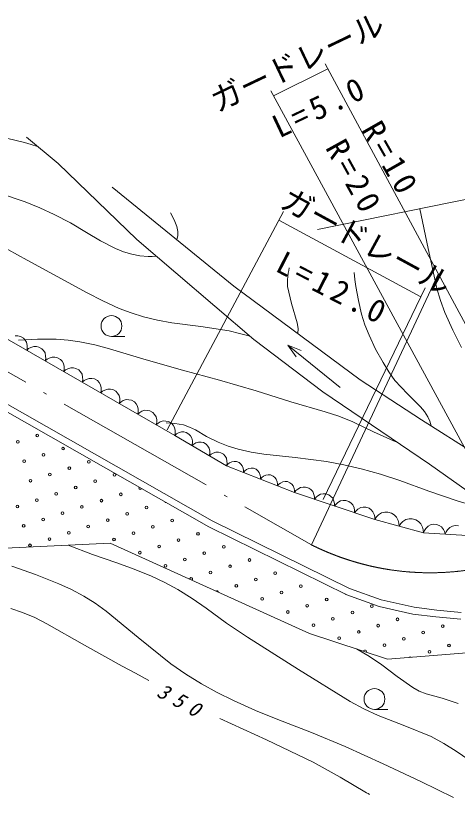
# Model space of a CAD drawing. Units: millimetres, scale not verified. Extents: x 49396 to 689396, y 4676 to 364676.
# Drawn here: x 296997 to 329442, y 243856 to 301214 of the extents above; entities that cross this region are included whole.
import ezdxf
from ezdxf.enums import TextEntityAlignment as Align

# ---------------------------------------------------------------- set-up
doc = ezdxf.new("R2010")
doc.units = ezdxf.units.MM
doc.header["$LTSCALE"] = 1000
doc.linetypes.add('LONG_DASHED_DOTTED', pattern=[15.25, 12, -1.5, 0.25, -1.5])
doc.layers.add('S-SUV', color=7, linetype='Continuous', lineweight=13)
doc.styles.add('ＭＳ ゴシック', font='')
doc.styles.get('ＭＳ ゴシック').set_extended_font_data('MS Gothic')

msp = doc.modelspace()

# ---------------------------------------------------------------- linework, layer by layer
at = {"layer": 'S-SUV'}
for p, q in [((315940, 295338), (319920, 297312)), ((338133, 263524), (319724, 297676)), ((332822, 264246), (315743, 295700)), ((294013, 292771), (297661, 291895)), ((297797, 292298), (300116, 290358)), ((297661, 291895), (298129, 291761)), ((298129, 291761), (298607, 291620)), ((300116, 290358), (305895, 284790)), ((304081, 288628), (313023, 281374)), ((295567, 288252), (297698, 287551)), ((297698, 287551), (298771, 287119)), ((298771, 287119), (299822, 286632)), ((316683, 286847), (308122, 270812)), ((327296, 284120), (326693, 287050)), ((299822, 286632), (301017, 286000)), ((308538, 286426), (308368, 286741)), ((308692, 286109), (308538, 286426)), ((273274, 285834), (311427, 264137)), ((293470, 285649), (297856, 283267)), ((301017, 286000), (302192, 285311)), ((308831, 285741), (308692, 286109)), ((308904, 285375), (308831, 285741)), ((316335, 286196), (326764, 280589)), ((302192, 285311), (303239, 284697)), ((308905, 285070), (308904, 285375)), ((303239, 284697), (304332, 284126)), ((305895, 284790), (314499, 277451)), ((308845, 284763), (308905, 285070)), ((304332, 284126), (304911, 283892)), ((327930, 281194), (327296, 284120)), ((304911, 283892), (305525, 283710)), ((305525, 283710), (306115, 283597)), ((306115, 283597), (306733, 283543)), ((306733, 283543), (307026, 283545)), ((307026, 283545), (307323, 283572)), ((297856, 283267), (302250, 280879)), ((316960, 281818), (317022, 282326)), ((317022, 282326), (317053, 282518)), ((317053, 282518), (317089, 282721)), ((318734, 262380), (328036, 282256)), ((321921, 281858), (321850, 282376)), ((316960, 281328), (316960, 281818)), ((321996, 281340), (321921, 281858)), ((311193, 263695), (280306, 281260)), ((313023, 281374), (322302, 274498)), ((317266, 280086), (316960, 281328)), ((319587, 265708), (327085, 281254)), ((322172, 280314), (321996, 281340)), ((328195, 280306), (327930, 281194)), ((302250, 280879), (303409, 280283)), ((303409, 280283), (304599, 279738)), ((317684, 278666), (317266, 280086)), ((322404, 279314), (322172, 280314)), ((328518, 279438), (328195, 280306)), ((304599, 279738), (305481, 279397)), ((305481, 279397), (306392, 279111)), ((329105, 278136), (328518, 279438)), ((293733, 278998), (308682, 270409)), ((306392, 279111), (307429, 278858)), ((307429, 278858), (308482, 278664)), ((322651, 278528), (322404, 279314)), ((308482, 278664), (310608, 278396)), ((310608, 278396), (312674, 278075)), ((317742, 278249), (317684, 278666)), ((317736, 277881), (317742, 278249)), ((322953, 277770), (322651, 278528)), ((297164, 277718), (296968, 277722)), ((297353, 277677), (297164, 277718)), ((297564, 277556), (297353, 277677)), ((304034, 277674), (305029, 277674)), ((312674, 278075), (313433, 277889)), ((313433, 277889), (314221, 277688)), ((323439, 276750), (322953, 277770)), ((329748, 276855), (329105, 278136)), ((297218, 277408), (298594, 277467)), ((297695, 277413), (297564, 277556)), ((297797, 277246), (297695, 277413)), ((297844, 277020), (297797, 277246)), ((298594, 277467), (299973, 277465)), ((299973, 277465), (300846, 277404)), ((300846, 277404), (301711, 277283)), ((301711, 277283), (302803, 277056)), ((302803, 277056), (303898, 276765)), ((314499, 277451), (319561, 273613)), ((320825, 273928), (317002, 277043)), ((317596, 276188), (317002, 277043)), ((317002, 277043), (317957, 276632)), ((297810, 276655), (297849, 276841)), ((297954, 276781), (297810, 276655)), ((297849, 276841), (297844, 277020)), ((298109, 276868), (297954, 276781)), ((298327, 276942), (298109, 276868)), ((298523, 276937), (298327, 276942)), ((298712, 276896), (298523, 276937)), ((298923, 276775), (298712, 276896)), ((299054, 276633), (298923, 276775)), ((299156, 276465), (299054, 276633)), ((303898, 276765), (306576, 275954)), ((323983, 275753), (323439, 276750)), ((299203, 276240), (299156, 276465)), ((299169, 275875), (299208, 276060)), ((299313, 276000), (299169, 275875)), ((299208, 276060), (299203, 276240)), ((299468, 276087), (299313, 276000)), ((299686, 276161), (299468, 276087)), ((299882, 276156), (299686, 276161)), ((300071, 276116), (299882, 276156)), ((300282, 275995), (300071, 276116)), ((300413, 275852), (300282, 275995)), ((306576, 275954), (309256, 275204)), ((300515, 275684), (300413, 275852)), ((300562, 275459), (300515, 275684)), ((300567, 275279), (300562, 275459)), ((301045, 275380), (300827, 275306)), ((301241, 275376), (301045, 275380)), ((301430, 275335), (301241, 275376)), ((301641, 275214), (301430, 275335)), ((324398, 275079), (323983, 275753)), ((300528, 275094), (300567, 275279)), ((300672, 275219), (300528, 275094)), ((300827, 275306), (300672, 275219)), ((301771, 275071), (301641, 275214)), ((301874, 274904), (301771, 275071)), ((301921, 274678), (301874, 274904)), ((309256, 275204), (311963, 274474)), ((324856, 274450), (324398, 275079)), ((301887, 274313), (301926, 274499)), ((302031, 274438), (301887, 274313)), ((301926, 274499), (301921, 274678)), ((302186, 274526), (302031, 274438)), ((302404, 274599), (302186, 274526)), ((302600, 274595), (302404, 274599)), ((302789, 274554), (302600, 274595)), ((303000, 274433), (302789, 274554)), ((303130, 274290), (303000, 274433)), ((303233, 274123), (303130, 274290)), ((311963, 274474), (314656, 273686)), ((322302, 274498), (326815, 271546)), ((325771, 273466), (324856, 274450)), ((303280, 273897), (303233, 274123)), ((303246, 273532), (303285, 273718)), ((303390, 273657), (303246, 273532)), ((303285, 273718), (303280, 273897)), ((303545, 273745), (303390, 273657)), ((303763, 273818), (303545, 273745)), ((303959, 273814), (303763, 273818)), ((304148, 273773), (303959, 273814)), ((304359, 273652), (304148, 273773)), ((304489, 273509), (304359, 273652)), ((314656, 273686), (317209, 272883)), ((319561, 273613), (327406, 268298)), ((304592, 273342), (304489, 273509)), ((304639, 273116), (304592, 273342)), ((304644, 272937), (304639, 273116)), ((305122, 273037), (304904, 272964)), ((305318, 273033), (305122, 273037)), ((305507, 272992), (305318, 273033)), ((326742, 272511), (325771, 273466)), ((304605, 272751), (304644, 272937)), ((304749, 272876), (304605, 272751)), ((304904, 272964), (304749, 272876)), ((305718, 272871), (305507, 272992)), ((305848, 272728), (305718, 272871)), ((305951, 272561), (305848, 272728)), ((305998, 272335), (305951, 272561)), ((317209, 272883), (319727, 272153)), ((327039, 272162), (326742, 272511)), ((305964, 271971), (306003, 272156)), ((306108, 272096), (305964, 271971)), ((306003, 272156), (305998, 272335)), ((306263, 272183), (306108, 272096)), ((306481, 272257), (306263, 272183)), ((306677, 272252), (306481, 272257)), ((306866, 272211), (306677, 272252)), ((307077, 272090), (306866, 272211)), ((307207, 271948), (307077, 272090)), ((307310, 271780), (307207, 271948)), ((319727, 272153), (320744, 271820)), ((327282, 271785), (327039, 272162)), ((307357, 271555), (307310, 271780)), ((307323, 271190), (307362, 271375)), ((307467, 271315), (307323, 271190)), ((307362, 271375), (307357, 271555)), ((307622, 271402), (307467, 271315)), ((307840, 271476), (307622, 271402)), ((308036, 271471), (307840, 271476)), ((308225, 271431), (308036, 271471)), ((308051, 271337), (308695, 271288)), ((308436, 271310), (308225, 271431)), ((308566, 271167), (308436, 271310)), ((320744, 271820), (321770, 271418)), ((321770, 271418), (323272, 270674)), ((326815, 271546), (330991, 268889)), ((327423, 271456), (327282, 271785)), ((327506, 271107), (327423, 271456)), ((308669, 270999), (308566, 271167)), ((308716, 270774), (308669, 270999)), ((308695, 271288), (309330, 271179)), ((308721, 270594), (308716, 270774)), ((309330, 271179), (309776, 271026)), ((309776, 271026), (310204, 270815)), ((310204, 270815), (311025, 270337)), ((308682, 270409), (308721, 270594)), ((308818, 270525), (308682, 270409)), ((308682, 270409), (312485, 268180)), ((308964, 270606), (308818, 270525)), ((309169, 270673), (308964, 270606)), ((309353, 270667), (309169, 270673)), ((309530, 270627), (309353, 270667)), ((309726, 270512), (309530, 270627)), ((309848, 270377), (309726, 270512)), ((309942, 270219), (309848, 270377)), ((309984, 270008), (309942, 270219)), ((311025, 270337), (311870, 269913)), ((323272, 270674), (324756, 270005)), ((309950, 269666), (309988, 269839)), ((310086, 269782), (309950, 269666)), ((309988, 269839), (309984, 270008)), ((310231, 269863), (310086, 269782)), ((310437, 269930), (310231, 269863)), ((310621, 269924), (310437, 269930)), ((310798, 269884), (310621, 269924)), ((310994, 269769), (310798, 269884)), ((311115, 269634), (310994, 269769)), ((311210, 269476), (311115, 269634)), ((311870, 269913), (312597, 269630)), ((312597, 269630), (313352, 269401)), ((324756, 270005), (324861, 269974)), ((324861, 269974), (324977, 269944)), ((311252, 269265), (311210, 269476)), ((311218, 268923), (311255, 269096)), ((311354, 269039), (311218, 268923)), ((311255, 269096), (311252, 269265)), ((311499, 269120), (311354, 269039)), ((311704, 269187), (311499, 269120)), ((311888, 269181), (311704, 269187)), ((312065, 269141), (311888, 269181)), ((312262, 269026), (312065, 269141)), ((312383, 268891), (312262, 269026)), ((313352, 269401), (314285, 269187)), ((314285, 269187), (315229, 269032)), ((315229, 269032), (317531, 268795)), ((312478, 268733), (312383, 268891)), ((312519, 268521), (312478, 268733)), ((312523, 268353), (312519, 268521)), ((312887, 268485), (312711, 268396)), ((313053, 268506), (312887, 268485)), ((313218, 268495), (313053, 268506)), ((313411, 268419), (313218, 268495)), ((317531, 268795), (319827, 268498)), ((319827, 268498), (321104, 268258)), ((312485, 268180), (312523, 268353)), ((312592, 268303), (312485, 268180)), ((312485, 268180), (317468, 266213)), ((312711, 268396), (312592, 268303)), ((313539, 268314), (313411, 268419)), ((313647, 268186), (313539, 268314)), ((313714, 268001), (313647, 268186)), ((313741, 267850), (313714, 268001)), ((313957, 267905), (313837, 267811)), ((314132, 267994), (313957, 267905)), ((314299, 268014), (314132, 267994)), ((314464, 268003), (314299, 268014)), ((314657, 267927), (314464, 268003)), ((314785, 267823), (314657, 267927)), ((321104, 268258), (322375, 267957)), ((322375, 267957), (323805, 267561)), ((327406, 268298), (332931, 264376)), ((313731, 267688), (313741, 267850)), ((313837, 267811), (313731, 267688)), ((314892, 267694), (314785, 267823)), ((314960, 267509), (314892, 267694)), ((314986, 267358), (314960, 267509)), ((314977, 267196), (314986, 267358)), ((315083, 267320), (314977, 267196)), ((315203, 267413), (315083, 267320)), ((315378, 267502), (315203, 267413)), ((315545, 267523), (315378, 267502)), ((315709, 267512), (315545, 267523)), ((315903, 267435), (315709, 267512)), ((316031, 267331), (315903, 267435)), ((316138, 267202), (316031, 267331)), ((323805, 267561), (325217, 267107)), ((316205, 267017), (316138, 267202)), ((316232, 266866), (316205, 267017)), ((316222, 266704), (316232, 266866)), ((316329, 266828), (316222, 266704)), ((316448, 266921), (316329, 266828)), ((316624, 267010), (316448, 266921)), ((316790, 267031), (316624, 267010)), ((316955, 267020), (316790, 267031)), ((317148, 266944), (316955, 267020)), ((317276, 266839), (317148, 266944)), ((317384, 266710), (317276, 266839)), ((325217, 267107), (327342, 266323)), ((317451, 266525), (317384, 266710)), ((317478, 266374), (317451, 266525)), ((317468, 266213), (317478, 266374)), ((317584, 266363), (317468, 266213)), ((317468, 266213), (323369, 264246)), ((317716, 266478), (317584, 266363)), ((317914, 266593), (317716, 266478)), ((318106, 266627), (317914, 266593)), ((318298, 266624), (318106, 266627)), ((318527, 266548), (318298, 266624)), ((318682, 266435), (318527, 266548)), ((318814, 266293), (318682, 266435)), ((318904, 266082), (318814, 266293)), ((327342, 266323), (329436, 265614)), ((318945, 265909), (318904, 266082)), ((318943, 265721), (318945, 265909)), ((319059, 265871), (318943, 265721)), ((319192, 265986), (319059, 265871)), ((319390, 266101), (319192, 265986)), ((319581, 266135), (319390, 266101)), ((319773, 266133), (319581, 266135)), ((320002, 266057), (319773, 266133)), ((320157, 265943), (320002, 266057)), ((320290, 265801), (320157, 265943)), ((320379, 265591), (320290, 265801)), ((320420, 265417), (320379, 265591)), ((320865, 265609), (320667, 265495)), ((321057, 265643), (320865, 265609)), ((321248, 265641), (321057, 265643)), ((321477, 265565), (321248, 265641)), ((329436, 265614), (330577, 265281)), ((320419, 265229), (320420, 265417)), ((320534, 265379), (320419, 265229)), ((320667, 265495), (320534, 265379)), ((321632, 265452), (321477, 265565)), ((321765, 265309), (321632, 265452)), ((321854, 265099), (321765, 265309)), ((321895, 264926), (321854, 265099)), ((322142, 265003), (322009, 264887)), ((322340, 265117), (322142, 265003)), ((322532, 265152), (322340, 265117)), ((322724, 265149), (322532, 265152)), ((322952, 265073), (322724, 265149)), ((323107, 264960), (322952, 265073)), ((321894, 264737), (321895, 264926)), ((322009, 264887), (321894, 264737)), ((323240, 264817), (323107, 264960)), ((323330, 264607), (323240, 264817)), ((323370, 264434), (323330, 264607)), ((323369, 264246), (323370, 264434)), ((323497, 264432), (323369, 264246)), ((323648, 264578), (323497, 264432)), ((323876, 264726), (323648, 264578)), ((324102, 264780), (323876, 264726)), ((324331, 264789), (324102, 264780)), ((324608, 264713), (324331, 264789)), ((324800, 264588), (324608, 264713)), ((324967, 264426), (324800, 264588)), ((325087, 264182), (324967, 264426)), ((311427, 264137), (321526, 259172)), ((323369, 264246), (326945, 263262)), ((325147, 263978), (325087, 264182)), ((325157, 263754), (325147, 263978)), ((325285, 263940), (325157, 263754)), ((325436, 264086), (325285, 263940)), ((325664, 264235), (325436, 264086)), ((325890, 264288), (325664, 264235)), ((326119, 264297), (325890, 264288)), ((326396, 264221), (326119, 264297)), ((326588, 264096), (326396, 264221)), ((326755, 263935), (326588, 264096)), ((326875, 263690), (326755, 263935)), ((327665, 263895), (327473, 263847)), ((327914, 263880), (327665, 263895)), ((328099, 263808), (327914, 263880)), ((321331, 258711), (311193, 263695)), ((326935, 263486), (326875, 263690)), ((326945, 263262), (326935, 263486)), ((327021, 263443), (326945, 263262)), ((327123, 263594), (327021, 263443)), ((327290, 263761), (327123, 263594)), ((327473, 263847), (327290, 263761)), ((328270, 263701), (328099, 263808)), ((328416, 263515), (328270, 263701)), ((328503, 263352), (328416, 263515)), ((328551, 263164), (328503, 263352)), ((328627, 263345), (328551, 263164)), ((328729, 263496), (328627, 263345)), ((328896, 263663), (328729, 263496)), ((329079, 263748), (328896, 263663)), ((329271, 263797), (329079, 263748)), ((329520, 263782), (329271, 263797)), ((326945, 263262), (330158, 263066)), ((291039, 261907), (303946, 262501)), ((300850, 262359), (302632, 261679)), ((303946, 262501), (318573, 255878)), ((302632, 261679), (304433, 261057)), ((304433, 261057), (305712, 260602)), ((296722, 260810), (298449, 260201)), ((305712, 260602), (306971, 260092)), ((298449, 260201), (300163, 259534)), ((306971, 260092), (307948, 259628)), ((300163, 259534), (301097, 259103)), ((307948, 259628), (308905, 259107)), ((301097, 259103), (302004, 258618)), ((308905, 259107), (309961, 258444)), ((323709, 257861), (321331, 258711)), ((321526, 259172), (323849, 258343)), ((302004, 258618), (302843, 258098)), ((309961, 258444), (310993, 257726)), ((323849, 258343), (326259, 257802)), ((296643, 257722), (297496, 257432)), ((302843, 258098), (303649, 257529)), ((310993, 257726), (312493, 256648)), ((326173, 257309), (323709, 257861)), ((326259, 257802), (327927, 257594)), ((327927, 257594), (329718, 257427)), ((297496, 257432), (298409, 257044)), ((298409, 257044), (299301, 256599)), ((303649, 257529), (305999, 255574)), ((327872, 257097), (326173, 257309)), ((329699, 256927), (327872, 257097)), ((299301, 256599), (302053, 255013)), ((312493, 256648), (314029, 255618)), ((318573, 255878), (324321, 254002)), ((305999, 255574), (308392, 253663)), ((314029, 255618), (317781, 253227)), ((302053, 255013), (304822, 253486)), ((322037, 254748), (322981, 254191)), ((322981, 254191), (323896, 253581)), ((324321, 254002), (330135, 254471)), ((308392, 253663), (309497, 252907)), ((323896, 253581), (325017, 252717)), ((304822, 253486), (305801, 252968)), ((305801, 252968), (306774, 252441)), ((317781, 253227), (321566, 250887)), ((309497, 252907), (310644, 252196)), ((325017, 252717), (326161, 251911)), ((310644, 252196), (311806, 251550)), ((326161, 251911), (326641, 251660)), ((311806, 251550), (312997, 250957)), ((326641, 251660), (327157, 251460)), ((327157, 251460), (328334, 251126)), ((312997, 250957), (314615, 250240)), ((321566, 250887), (322578, 250344)), ((328334, 251126), (329493, 250734)), ((314615, 250240), (316255, 249579)), ((322578, 250344), (323625, 249851)), ((323351, 250308), (324346, 250308)), ((311997, 249635), (315428, 248070)), ((316255, 249579), (318740, 248609)), ((323625, 249851), (325588, 249110)), ((325588, 249110), (327523, 248313)), ((318740, 248609), (321202, 247584)), ((315428, 248070), (318847, 246444)), ((327523, 248313), (328443, 247812)), ((328443, 247812), (329345, 247251)), ((321202, 247584), (323991, 246328)), ((329345, 247251), (331420, 245826)), ((318847, 246444), (320822, 245349)), ((323991, 246328), (326761, 245014)), ((320822, 245349), (322778, 244195)), ((326761, 245014), (327955, 244436)), ((327955, 244436), (329149, 243856)), ((322778, 244195), (322881, 244133)), ((322881, 244133), (322993, 244067))]:
    msp.add_line(p, q, dxfattribs=at)
at = {"layer": 'S-SUV', "linetype": 'LONG_DASHED_DOTTED'}
for p, q in [((260803, 295326), (318734, 262380)), ((319165, 285512), (357810, 293407))]:
    msp.add_line(p, q, dxfattribs=at)
at = {"layer": 'S-SUV'}
for centre, radius in [((304034, 278439), 765), ((298589, 270408), 99.5), ((297163, 269945), 99.5), ((299053, 268981), 99.5), ((300479, 269444), 99.5), ((297626, 268518), 99.5), ((302369, 268481), 99.5), ((300942, 268017), 99.5), ((299516, 267554), 99.5), ((304259, 267517), 99.5), ((298089, 267091), 99.5), ((302832, 267054), 99.5), ((299979, 266128), 99.5), ((301406, 266591), 99.5), ((304722, 266090), 99.5), ((298552, 265664), 99.5), ((303295, 265627), 99.5), ((297125, 265201), 99.5), ((301869, 265164), 99.5), ((306612, 265127), 99.5), ((300442, 264701), 99.5), ((305185, 264664), 99.5), ((297589, 263775), 99.5), ((299015, 264238), 99.5), ((303759, 264201), 99.5), ((308502, 264163), 99.5), ((300905, 263274), 99.5), ((302332, 263737), 99.5), ((305648, 263237), 99.5), ((307075, 263700), 99.5), ((310392, 263200), 99.5), ((299479, 262811), 99.5), ((304222, 262774), 99.5), ((308965, 262737), 99.5), ((298052, 262348), 99.5), ((307538, 262273), 99.5), ((312282, 262236), 99.5), ((306112, 261810), 99.5), ((310855, 261773), 99.5), ((309428, 261310), 99.5), ((314171, 261273), 99.5), ((308002, 260847), 99.5), ((311318, 260346), 99.5), ((312745, 260810), 99.5), ((316061, 260309), 99.5), ((314635, 259846), 99.5), ((313208, 259383), 99.5), ((317951, 259346), 99.5), ((316525, 258883), 99.5), ((315098, 258419), 99.5), ((319841, 258382), 99.5), ((316988, 257456), 99.5), ((318414, 257919), 99.5), ((323158, 257882), 99.5), ((320304, 256955), 99.5), ((321731, 257419), 99.5), ((325048, 256918), 99.5), ((318878, 256492), 99.5), ((323621, 256455), 99.5), ((328364, 256418), 99.5), ((322194, 255992), 99.5), ((326937, 255955), 99.5), ((320767, 255529), 99.5), ((325511, 255492), 99.5), ((324084, 255028), 99.5), ((328827, 254991), 99.5), ((327401, 254528), 99.5), ((323351, 251073), 765)]:
    msp.add_circle(centre, radius, dxfattribs=at)
for centre, start, end in [((306149, 266554), 145.43848, 335.30838), ((308039, 265590), 212.70396, 268.04289), ((309891, 259883), 292.91335, 198.36499), ((311781, 258920), 353.61047, 137.66788), ((321268, 258845), 222.69568, 264.94496), ((322657, 254565), 330.8884, 172.96283), ((325974, 254065), 49.81378, 139.40756)]:
    msp.add_arc(centre, 99.5, start, end, dxfattribs=at)
at = {"layer": 'S-SUV', "linetype": 'LONG_DASHED_DOTTED'}
msp.add_arc((327435, 279869), 19534, 243.54985, 303.20505, dxfattribs=at)

# ---------------------------------------------------------------- texts
at = {"layer": 'S-SUV', "style": 'ＭＳ ゴシック'}
for rotation, p in [(25.5, (312034, 293640)), (331.4, (316066, 286768))]:
    msp.add_text('ガードレール', height=1686, rotation=rotation, dxfattribs=at).set_placement(p, align=Align.BOTTOM_LEFT)
at = {"layer": 'S-SUV', "attachment_point": 7, "style": 'ＭＳ ゴシック'}
for s, insert, char_height, rotation in [('\\T1.3;L=5.0', (316372, 292168), 1686, 25.3), ('\\T1.3;R=10', (322331, 292840), 1686, 299.7), ('\\T1.3;R=20', (319682, 291516), 1686, 299), ('\\T1.3;L=12.0', (315964, 282490), 1686, 332.7), ('\\T1.73;\\Q15;350', (307256, 251301), 1100, 331.4)]:
    msp.add_mtext(s, dxfattribs=dict(at, insert=insert, char_height=char_height, rotation=rotation))

doc.saveas('drawing.dxf')
